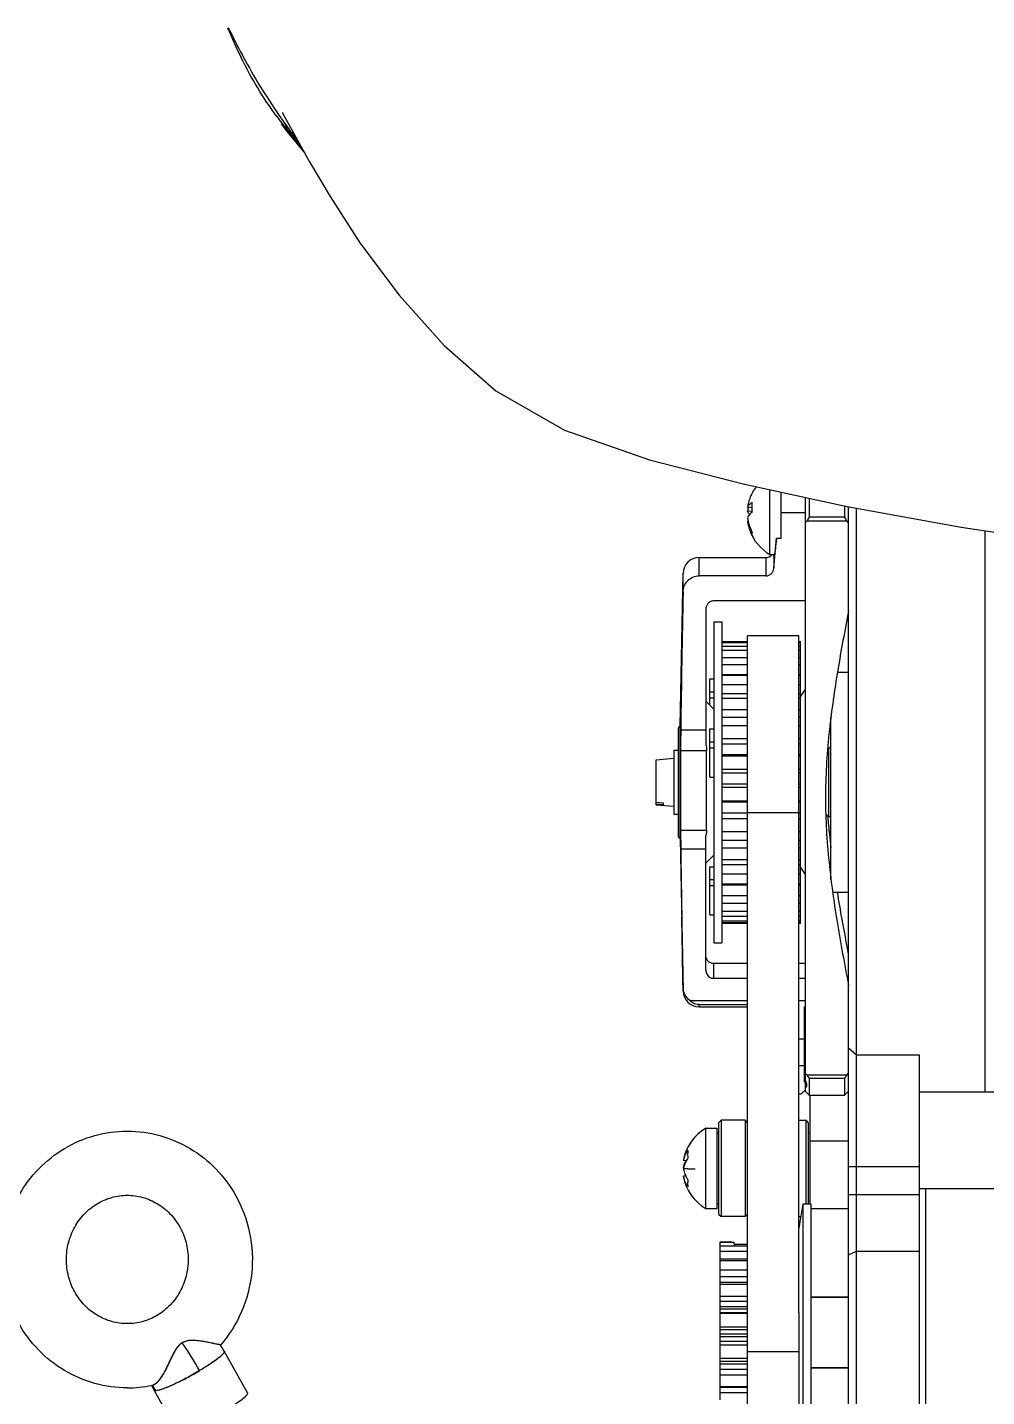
# Model space of a CAD drawing. Header units: millimetres. Extents: x 0 to 841, y 0 to 594.
# Drawn here: x 224.66 to 254.56, y 252.91 to 295.58 of the extents above; entities that cross this region are included whole.
import ezdxf

# ---------------------------------------------------------------- set-up
doc = ezdxf.new("R2010")
doc.units = ezdxf.units.MM
doc.header["$LTSCALE"] = 46.255
doc.layers.get('0').update_dxf_attribs({"linetype": 'CONTINUOUS'})
for name, color, linetype in [('3_ALL_AXES', 7, 'CONTINUOUS'), ('7_ALL_FEATURES', 7, 'CONTINUOUS'), ('APSF_BLANK_LAYER', 7, 'CONTINUOUS'), ('AXIS', 7, 'CONTINUOUS'), ('COSMETIC', 7, 'CONTINUOUS'), ('PRT_CURVE', 7, 'CONTINUOUS'), ('PRT_SURFACE', 7, 'CONTINUOUS')]:
    doc.layers.add(name, color=color, linetype=linetype)
doc.styles.get("Standard").update_dxf_attribs({"font": 'txt', "width": 0.85})
doc.dimstyles.get("Standard").update_dxf_attribs({"dimtxt": 3.5, "dimasz": 3.5, "dimexe": 1.5, "dimexo": 1, "dimtad": 1, "dimtxsty": 'STANDARD', "dimcen": 0.09, "dimadec": 0, "dimazin": 0, "dimtol": 1, "dimtp": 0.01, "dimtm": 0.01, "dimtfac": 1, "dimtofl": 0, "dimtmove": 0, "dimatfit": 3, "dimfxl": 1, "dimtolj": 1, "dimarcsym": 0})

msp = doc.modelspace()

# ---------------------------------------------------------------- linework, layer by layer
at = {"color": 7, "linetype": 'CONTINUOUS'}
for p, q in [((231.363, 294.708), (231.387, 294.663)), ((232.573, 292.57), (232.756, 292.319)), ((232.756, 292.389), (232.755, 292.318)), ((232.755, 292.318), (233.306, 291.659)), ((232.756, 292.389), (232.756, 292.391)), ((232.756, 292.391), (232.79, 292.35)), ((247.009, 281.344), (250.206, 280.647)), ((247.806, 279.149), (247.806, 281.17)), ((248.156, 279.782), (248.156, 281.094)), ((249.031, 280.903), (249.031, 280.321)), ((247.241, 280.606), (247.108, 280.623)), ((247.246, 280.495), (247.108, 280.504)), ((249.031, 280.321), (250.131, 280.321)), ((250.131, 280.663), (250.131, 280.321)), ((250.206, 280.647), (253.762, 279.999)), ((250.256, 250.704), (250.256, 280.638)), ((250.506, 250.829), (250.506, 280.592)), ((247.129, 280.178), (247.108, 280.175)), ((248.96, 280.2), (248.906, 280.14)), ((248.906, 280.14), (248.906, 262.985)), ((248.96, 280.2), (250.202, 280.2)), ((250.256, 280.14), (250.202, 280.2)), ((253.762, 279.999), (257.863, 279.403)), ((254.506, 279.891), (254.506, 262.407)), ((245.597, 278.486), (245.597, 279.055)), ((247.678, 279.055), (247.678, 278.486)), ((247.806, 279.149), (247.944, 279.149)), ((247.927, 279.149), (247.927, 278.722)), ((245.097, 277.976), (245.097, 278.565)), ((247.678, 278.486), (245.597, 278.486)), ((245.806, 277.442), (245.806, 273.237)), ((248.906, 277.705), (246.056, 277.705)), ((248.706, 276.621), (247.106, 276.621)), ((247.106, 251.936), (247.106, 276.62)), ((248.706, 255.529), (248.706, 276.62)), ((246.306, 276.445), (247.106, 276.445)), ((246.306, 276.409), (247.106, 276.409)), ((246.306, 276.3), (247.106, 276.3)), ((246.306, 276.171), (247.106, 276.171)), ((248.706, 276.445), (248.756, 276.445)), ((248.706, 276.409), (248.756, 276.409)), ((248.706, 276.3), (248.756, 276.3)), ((248.706, 276.171), (248.756, 276.171)), ((248.756, 267.665), (248.756, 276.445)), ((246.306, 275.943), (247.106, 275.943)), ((246.306, 275.727), (247.106, 275.727)), ((248.706, 275.943), (248.756, 275.943)), ((248.706, 275.727), (248.756, 275.727)), ((245.931, 274.455), (245.931, 275.277)), ((245.931, 275.277), (246.056, 275.277)), ((247.106, 275.402), (246.306, 275.402)), ((246.306, 275.391), (247.106, 275.391)), ((248.756, 275.402), (248.706, 275.402)), ((248.706, 275.391), (248.756, 275.391)), ((249.909, 275.48), (250.256, 275.48)), ((245.931, 274.876), (246.056, 274.876)), ((246.306, 275.099), (247.106, 275.099)), ((247.106, 274.806), (246.306, 274.806)), ((248.706, 275.099), (248.756, 275.099)), ((248.756, 274.806), (248.706, 274.806)), ((248.756, 274.715), (248.906, 274.93)), ((246.056, 274.33), (245.806, 274.58)), ((245.931, 274.688), (246.056, 274.688)), ((246.306, 274.671), (247.106, 274.671)), ((248.706, 274.671), (248.756, 274.671)), ((246.306, 274.318), (247.106, 274.318)), ((247.106, 274.072), (246.306, 274.072)), ((248.706, 274.318), (248.756, 274.318)), ((248.756, 274.072), (248.706, 274.072)), ((249.706, 269.027), (249.706, 274.085)), ((245.806, 273.682), (245.025, 273.682)), ((245.931, 272.215), (245.931, 273.715)), ((245.931, 273.715), (246.056, 273.715)), ((246.306, 273.82), (247.106, 273.82)), ((248.706, 273.82), (248.756, 273.82)), ((245.931, 273.313), (246.056, 273.313)), ((245.931, 273.126), (246.056, 273.126)), ((246.306, 273.423), (247.106, 273.423)), ((247.106, 273.237), (246.306, 273.237)), ((248.706, 273.423), (248.756, 273.423)), ((248.756, 273.237), (248.706, 273.237)), ((249.626, 273.12), (249.626, 270.99)), ((244.256, 272.757), (244.806, 272.805)), ((244.256, 271.353), (244.256, 272.757)), ((244.806, 273.055), (244.806, 271.055)), ((244.806, 273.055), (244.956, 273.055)), ((245.02, 273.043), (245.02, 270.565)), ((245.02, 273.043), (245.831, 273.043)), ((245.831, 270.565), (245.831, 273.043)), ((247.106, 272.904), (246.306, 272.904)), ((246.306, 272.881), (247.106, 272.881)), ((248.756, 272.904), (248.706, 272.904)), ((248.706, 272.881), (248.756, 272.881)), ((245.931, 272.215), (246.056, 272.215)), ((246.306, 272.46), (247.106, 272.46)), ((247.106, 272.342), (246.306, 272.342)), ((248.706, 272.46), (248.756, 272.46)), ((248.756, 272.342), (248.706, 272.342)), ((247.106, 271.999), (246.306, 271.999)), ((246.306, 271.9), (247.106, 271.9)), ((248.756, 271.999), (248.706, 271.999)), ((248.706, 271.9), (248.756, 271.9)), ((244.256, 271.437), (244.481, 271.418)), ((244.481, 271.349), (244.256, 271.368)), ((244.481, 271.418), (244.481, 271.349)), ((246.306, 271.476), (247.106, 271.476)), ((247.106, 271.434), (246.306, 271.434)), ((248.706, 271.476), (248.756, 271.476)), ((248.756, 271.434), (248.706, 271.434)), ((244.256, 271.353), (244.806, 271.305)), ((244.806, 271.055), (244.956, 271.055)), ((247.106, 271.096), (246.306, 271.096)), ((247.106, 271.115), (248.706, 271.115)), ((248.756, 271.096), (248.706, 271.096)), ((249.603, 270.988), (249.602, 271.007)), ((245.02, 270.565), (245.831, 270.565)), ((246.306, 270.927), (247.106, 270.927)), ((246.306, 270.522), (247.106, 270.522)), ((248.706, 270.927), (248.756, 270.927)), ((248.706, 270.522), (248.756, 270.522)), ((245.806, 266.205), (245.806, 270.391)), ((247.106, 270.242), (246.306, 270.242)), ((248.756, 270.242), (248.706, 270.242)), ((245.806, 269.965), (245.025, 269.965)), ((246.056, 269.78), (245.806, 269.53)), ((246.306, 270.011), (247.106, 270.011)), ((248.706, 270.011), (248.756, 270.011)), ((245.931, 267.923), (245.931, 269.423)), ((245.931, 269.423), (246.056, 269.423)), ((246.306, 269.644), (247.106, 269.644)), ((247.106, 269.478), (246.306, 269.478)), ((248.706, 269.644), (248.756, 269.644)), ((248.756, 269.478), (248.706, 269.478)), ((248.756, 269.395), (248.906, 269.18)), ((245.931, 269.022), (246.056, 269.022)), ((245.931, 268.834), (246.056, 268.834)), ((246.306, 269.197), (247.106, 269.197)), ((246.306, 268.888), (247.106, 268.888)), ((247.106, 268.844), (246.306, 268.844)), ((248.706, 269.197), (248.756, 269.197)), ((248.706, 268.888), (248.756, 268.888)), ((248.756, 268.844), (248.706, 268.844)), ((246.306, 268.526), (247.106, 268.526)), ((248.706, 268.526), (248.756, 268.526)), ((249.76, 268.63), (250.256, 268.63)), ((246.306, 268.29), (247.106, 268.29)), ((246.306, 268.033), (247.106, 268.033)), ((248.706, 268.29), (248.756, 268.29)), ((248.706, 268.033), (248.756, 268.033)), ((245.931, 267.923), (246.056, 267.923)), ((246.306, 267.881), (247.106, 267.881)), ((246.306, 267.741), (247.106, 267.741)), ((246.306, 267.681), (247.106, 267.681)), ((246.306, 267.665), (247.106, 267.665)), ((248.706, 267.881), (248.756, 267.881)), ((248.706, 267.741), (248.756, 267.741)), ((248.706, 267.681), (248.756, 267.681)), ((248.706, 267.665), (248.756, 267.665)), ((250.256, 266.713), (250.215, 266.922)), ((246.056, 265.942), (246.056, 266.405)), ((247.106, 266.405), (246.056, 266.405)), ((248.906, 266.405), (248.706, 266.405)), ((247.106, 265.942), (246.056, 265.942)), ((248.906, 265.942), (248.706, 265.942)), ((245.097, 265.545), (245.097, 265.67)), ((245.307, 265.256), (247.106, 265.256)), ((245.597, 265.055), (245.597, 265.124)), ((245.597, 265.124), (247.106, 265.124)), ((248.706, 265.256), (248.906, 265.256)), ((248.881, 262.704), (248.881, 265.054)), ((248.906, 265.054), (248.881, 265.054)), ((248.881, 264.053), (248.706, 264.053)), ((250.256, 263.779), (250.506, 263.561)), ((250.506, 263.561), (252.456, 263.561)), ((252.456, 263.561), (252.456, 251.942)), ((248.881, 263.223), (248.706, 263.223)), ((248.906, 262.985), (248.96, 262.925)), ((250.202, 262.925), (248.96, 262.925)), ((250.202, 262.925), (250.256, 262.985)), ((248.938, 262.704), (248.881, 262.704)), ((248.906, 262.43), (249.031, 262.305)), ((249.031, 262.821), (249.031, 262.305)), ((250.131, 262.821), (249.031, 262.821)), ((250.131, 262.821), (250.131, 262.305)), ((250.256, 262.43), (250.131, 262.305)), ((252.456, 262.407), (263.57, 262.407)), ((248.762, 262.338), (248.706, 262.338)), ((249.056, 258.905), (249.056, 262.305)), ((245.806, 258.772), (245.806, 261.272)), ((245.806, 261.272), (246.156, 261.272)), ((246.156, 258.772), (246.156, 261.272)), ((246.206, 261.447), (246.281, 261.522)), ((246.206, 261.447), (246.206, 258.597)), ((246.281, 261.522), (246.281, 258.522)), ((247.031, 261.522), (247.031, 258.522)), ((247.106, 261.447), (247.031, 261.522)), ((249.006, 261.447), (248.931, 261.522)), ((248.931, 258.905), (248.931, 261.522)), ((249.006, 258.905), (249.006, 261.447)), ((249.056, 260.88), (250.256, 260.88)), ((245.194, 260.257), (245.108, 260.269)), ((245.111, 260.029), (245.108, 260.029)), ((250.256, 260.076), (252.456, 260.076)), ((245.181, 259.786), (245.108, 259.775)), ((245.11, 259.767), (245.108, 259.775)), ((250.256, 259.206), (252.456, 259.206)), ((252.456, 259.391), (280.556, 259.391)), ((252.656, 259.391), (252.656, 251.942)), ((245.806, 258.772), (246.156, 258.772)), ((246.206, 258.597), (246.281, 258.522)), ((247.106, 258.597), (247.031, 258.522)), ((249.081, 258.772), (250.256, 258.772)), ((246.256, 257.721), (246.256, 257.736)), ((246.256, 257.445), (246.256, 257.604)), ((246.256, 257.604), (247.106, 257.604)), ((246.256, 257.445), (247.106, 257.445)), ((246.686, 257.657), (247.106, 257.657)), ((250.256, 257.331), (250.506, 257.442)), ((250.506, 257.442), (252.456, 257.442)), ((246.256, 256.862), (246.256, 257.147)), ((246.256, 257.147), (247.106, 257.147)), ((246.256, 256.862), (247.106, 256.862)), ((246.256, 256.044), (246.256, 256.419)), ((246.256, 256.419), (247.106, 256.419)), ((246.256, 256.044), (247.106, 256.044)), ((246.256, 255.088), (246.256, 255.509)), ((246.256, 255.509), (247.106, 255.509)), ((246.256, 255.088), (247.106, 255.088)), ((230.281, 254.603), (230.271, 254.605)), ((230.724, 254.455), (230.683, 254.519)), ((230.769, 254.382), (230.724, 254.455)), ((230.8, 254.328), (230.769, 254.382)), ((231.524, 253.029), (230.8, 254.328)), ((246.256, 254.11), (246.256, 254.526)), ((246.256, 254.526), (247.106, 254.526)), ((247.106, 254.314), (248.706, 254.314)), ((246.256, 254.11), (247.106, 254.11)), ((229.546, 253.449), (229.539, 253.445)), ((246.256, 253.228), (246.256, 253.588)), ((246.256, 253.588), (247.106, 253.588)), ((228.539, 253.262), (228.55, 253.24)), ((228.55, 253.24), (228.586, 253.166)), ((228.662, 253.095), (228.566, 253.268)), ((228.586, 253.166), (228.616, 253.111)), ((229.341, 251.812), (228.616, 253.111)), ((228.662, 253.095), (228.616, 253.111)), ((246.256, 253.228), (247.106, 253.228))]:
    msp.add_line(p, q, dxfattribs=at)
at = {"color": 40, "linetype": 'CONTINUOUS'}
for p, q in [((229.038, 253.887), (229.024, 253.857)), ((229.057, 253.927), (229.038, 253.887)), ((229.076, 253.967), (229.057, 253.927)), ((229.136, 254.095), (229.076, 253.967)), ((229.154, 254.134), (229.136, 254.095)), ((229.167, 254.16), (229.154, 254.134)), ((229.18, 254.186), (229.167, 254.16)), ((229.192, 254.211), (229.18, 254.186)), ((229.201, 254.228), (229.192, 254.211)), ((228.927, 253.67), (228.919, 253.656)), ((228.972, 253.755), (228.959, 253.73)), ((228.985, 253.78), (228.972, 253.755)), ((228.998, 253.806), (228.985, 253.78)), ((229.011, 253.832), (228.998, 253.806)), ((229.024, 253.857), (229.011, 253.832))]:
    msp.add_line(p, q, dxfattribs=at)
at = {"color": 7, "linetype": 'CONTINUOUS'}
msp.add_lwpolyline([(232.611, 292.92), (232.617, 292.908), (232.751, 292.665), (233.031, 292.153), (233.458, 291.386), (234.094, 290.307), (235.028, 288.867), (236.253, 287.229), (237.655, 285.664), (239.26, 284.251), (241.4, 283.023), (244.053, 282.106), (247.009, 281.344)], dxfattribs=at)
at = {"color": 40, "linetype": 'CONTINUOUS'}
for points in [[(229.484, 254.586), (229.473, 254.579), (229.463, 254.572), (229.452, 254.565), (229.442, 254.557), (229.431, 254.549), (229.421, 254.54), (229.411, 254.531), (229.401, 254.522), (229.391, 254.512), (229.381, 254.502), (229.371, 254.491), (229.361, 254.48), (229.351, 254.468), (229.341, 254.456), (229.331, 254.443), (229.321, 254.43), (229.311, 254.416), (229.301, 254.401), (229.291, 254.386), (229.28, 254.37), (229.27, 254.354), (229.26, 254.337), (229.25, 254.319), (229.24, 254.301), (229.23, 254.283), (229.219, 254.264), (229.211, 254.247), (229.201, 254.228)], [(228.812, 253.485), (228.807, 253.477), (228.799, 253.466), (228.79, 253.455), (228.782, 253.444), (228.774, 253.433), (228.766, 253.423), (228.758, 253.413), (228.75, 253.403), (228.742, 253.394), (228.734, 253.385), (228.726, 253.376), (228.718, 253.368), (228.711, 253.36), (228.703, 253.352), (228.696, 253.345), (228.689, 253.338), (228.681, 253.331), (228.674, 253.325), (228.667, 253.319), (228.66, 253.313), (228.653, 253.308), (228.647, 253.303), (228.64, 253.298), (228.634, 253.294), (228.627, 253.29)], [(228.919, 253.656), (228.914, 253.647), (228.908, 253.636), (228.901, 253.625), (228.895, 253.614), (228.888, 253.603), (228.882, 253.592), (228.876, 253.581), (228.869, 253.571), (228.863, 253.561), (228.856, 253.551), (228.85, 253.541), (228.844, 253.531), (228.837, 253.521), (228.831, 253.512), (228.825, 253.503), (228.818, 253.494), (228.812, 253.485)], [(228.959, 253.73), (228.946, 253.705), (228.94, 253.693), (228.933, 253.682), (228.927, 253.67)], [(228.627, 253.29), (228.624, 253.288), (228.621, 253.286), (228.617, 253.284), (228.614, 253.282), (228.611, 253.281), (228.608, 253.279), (228.604, 253.278), (228.601, 253.276), (228.598, 253.275), (228.595, 253.274), (228.592, 253.273), (228.589, 253.272), (228.586, 253.271), (228.584, 253.27), (228.581, 253.27)]]:
    msp.add_lwpolyline(points, dxfattribs=at)
at = {"color": 7, "linetype": 'CONTINUOUS'}
for centre, radius, start, end in [((244.398, 301.114), 14.592, 202.3411, 206.3894), ((249.498, 304.412), 20.568, 205.4407, 208.1509), ((248.18, 303.697), 19.069, 208.2795, 214.6927), ((241.112, 299.224), 10.794, 216.5157, 219.2732), ((247.515, 303.252), 18.269, 214.7314, 216.3512), ((258.313, 301.274), 27.056, 198.7272, 199.1667), ((258.079, 313.102), 32.713, 219.372, 220.2575), ((247.393, 303.163), 18.118, 216.3532, 216.5403), ((247.329, 303.115), 18.038, 216.5396, 217.7472), ((257.595, 312.694), 32.08, 220.2597, 220.5014), ((248.533, 280.399), 1.446, 143.2214, 160.0769), ((248.362, 280.461), 1.264, 160.1089, 172.621), ((248.576, 280.622), 1.336, 173.5853, 180.6499), ((248.41, 280.336), 1.312, 167.4727, 172.6742), ((248.639, 280.622), 1.399, 180.6161, 186.2666), ((263.752, 271.591), 17.114, 149.3303, 149.798), ((235.411, 271.591), 17.115, 30.2033, 30.671), ((248.41, 280.462), 1.312, 187.3258, 192.5273), ((248.362, 280.338), 1.264, 187.379, 199.8911), ((248.367, 280.34), 1.269, 199.9057, 208.1862), ((248.533, 280.399), 1.446, 199.9231, 239.8115), ((247.388, 279.788), 0.148, 197.1957, 198.9346), ((245.597, 278.555), 0.5, 90, 178.9088), ((247.678, 279.305), 0.25, 270, 320.8833), ((1079.363, 261.876), 834.422, 178.894381, 179.189322), ((292.18, 273.027), 47.16, 179.2043, 179.9803), ((249.656, 273.08), 0.05, 360, 126.8699), ((272.54, 272.916), 23.017, 184.8043, 186.2172), ((249.656, 271.03), 0.05, 233.1301, 0), ((278.91, 270.572), 33.889, 180.0108, 180.269), ((301.461, 270.715), 56.441, 180.3072, 180.7614), ((276.009, 273.289), 26.506, 186.208, 187.0739), ((763.615, 277.007), 518.638, 180.77801, 181.00884), ((245.597, 265.555), 0.5, 181.0912, 270), ((260.945, 271.012), 14.458, 214.0116, 214.5099), ((238.218, 271.012), 14.458, 325.4906, 325.9888), ((245.822, 265.712), 4.482, 313.1941, 313.4736), ((246.533, 260.022), 1.446, 120.1885, 169.8067), ((245.773, 260.15), 0.676, 169.0994, 169.8616), ((245.774, 260.15), 0.676, 168.4581, 169.0994), ((245.78, 260.149), 0.682, 162.7787, 168.4479), ((245.827, 260.155), 0.729, 189.8868, 190.4556), ((245.827, 259.89), 0.729, 169.5444, 170.1132), ((246.533, 260.022), 1.446, 190.1933, 239.8115), ((221.907, 249.188), 9.303, 29.152, 35.4659), ((228.397, 244.957), 9.828, 78.4548, 78.9511), ((230.781, 254.318), 0.021, 22.5879, 29.1141), ((228.22, 257.177), 3.891, 305.0139, 306.6754), ((228.878, 256.298), 2.793, 306.6288, 308.3973), ((224.857, 255.879), 4.632, 332.8175, 334.0906), ((225.147, 261.898), 9.526, 297.5027, 300.8472), ((227.775, 256.996), 3.812, 270.0184, 281.5673), ((227.774, 256.997), 3.814, 281.5796, 281.9858), ((227.774, 256.998), 3.815, 281.9858, 282.2144)]:
    msp.add_arc(centre, radius, start, end, dxfattribs=at)
for points in [[(232.437, 292.801), (232.013, 293.374), (231.644, 293.99), (231.326, 294.628)], [(250.215, 266.922), (250.106, 267.49), (250.001, 268.059), (249.908, 268.63)], [(245.097, 265.67), (245.083, 266.406), (245.07, 267.141), (245.058, 267.876)], [(245.806, 266.205), (245.806, 266.166), (245.814, 266.127), (245.83, 266.092)], [(228.648, 253.304), (228.641, 253.299), (228.634, 253.294), (228.627, 253.29)], [(228.743, 253.395), (228.732, 253.383), (228.722, 253.371), (228.71, 253.359)]]:
    msp.add_open_spline(points, degree=3, dxfattribs=at)
for points, knots in [([(247.108, 280.623), (247.114, 280.637), (247.132, 280.673), (247.179, 280.725), (247.223, 280.756), (247.248, 280.771)], [0, 0, 0, 0, 0.214916, 0.575629, 1, 1, 1, 1]), ([(247.173, 280.399), (247.165, 280.408), (247.139, 280.439), (247.118, 280.475), (247.108, 280.504)], [0, 0, 0, 0, 0.275166, 1, 1, 1, 1]), ([(247.248, 280.469), (247.215, 280.443), (247.16, 280.392), (247.119, 280.327), (247.108, 280.295)], [0, 0, 0, 0, 0.554058, 1, 1, 1, 1]), ([(247.129, 280.178), (247.135, 280.15), (247.164, 280.037), (247.208, 279.928), (247.248, 279.85)], [0, 0, 0, 0, 0.248753, 1, 1, 1, 1]), ([(247.248, 279.85), (247.247, 279.845), (247.242, 279.826), (247.24, 279.806), (247.24, 279.792)], [0, 0, 0, 0, 0.26376, 1, 1, 1, 1]), ([(247.24, 279.792), (247.24, 279.788), (247.24, 279.772), (247.243, 279.756), (247.247, 279.744)], [0, 0, 0, 0, 0.257575, 1, 1, 1, 1]), ([(247.678, 278.486), (247.709, 278.486), (247.772, 278.499), (247.852, 278.552), (247.908, 278.629), (247.924, 278.691), (247.927, 278.722)], [0, 0, 0, 0, 0.250645, 0.500904, 0.750641, 1, 1, 1, 1]), ([(245.097, 277.976), (245.098, 278.042), (245.124, 278.173), (245.233, 278.343), (245.398, 278.459), (245.531, 278.486), (245.597, 278.486)], [0, 0, 0, 0, 0.249397, 0.499121, 0.749363, 1, 1, 1, 1]), ([(246.056, 277.705), (246.023, 277.705), (245.955, 277.69), (245.872, 277.63), (245.818, 277.543), (245.806, 277.475), (245.806, 277.442)], [0, 0, 0, 0, 0.250631, 0.500854, 0.750575, 1, 1, 1, 1]), ([(250.256, 277.397), (250.136, 276.782), (249.907, 275.55), (249.726, 274.31), (249.658, 273.687)], [0, 0, 0, 0, 0.500043, 1, 1, 1, 1]), ([(249.658, 273.687), (249.586, 273.023), (249.519, 272.021), (249.549, 270.685), (249.651, 269.353), (249.885, 267.698), (250.128, 266.384), (250.256, 265.729)], [0, 0, 0, 0, 0.249926, 0.374925, 0.499931, 0.749939, 1, 1, 1, 1]), ([(245.806, 273.237), (245.81, 273.221), (245.824, 273.157), (245.831, 273.091), (245.831, 273.043)], [0, 0, 0, 0, 0.255306, 1, 1, 1, 1]), ([(245.831, 270.565), (245.831, 270.551), (245.829, 270.493), (245.818, 270.434), (245.806, 270.391)], [0, 0, 0, 0, 0.239684, 1, 1, 1, 1]), ([(246.056, 266.405), (246.023, 266.405), (245.955, 266.42), (245.872, 266.48), (245.818, 266.567), (245.806, 266.635), (245.806, 266.668)], [0, 0, 0, 0, 0.250631, 0.500854, 0.750575, 1, 1, 1, 1]), ([(245.83, 266.092), (245.85, 266.049), (245.913, 265.971), (246.009, 265.942), (246.056, 265.942)], [0, 0, 0, 0, 0.499621, 1, 1, 1, 1]), ([(245.307, 265.256), (245.243, 265.303), (245.137, 265.431), (245.098, 265.591), (245.097, 265.67)], [0, 0, 0, 0, 0.500392, 1, 1, 1, 1]), ([(245.597, 265.124), (245.532, 265.124), (245.421, 265.152), (245.335, 265.222), (245.307, 265.256)], [0, 0, 0, 0, 0.593962, 1, 1, 1, 1]), ([(248.89, 262.444), (248.874, 262.429), (248.846, 262.403), (248.808, 262.369), (248.781, 262.349), (248.765, 262.338), (248.759, 262.338)], [0, 0, 0, 0, 0.386721, 0.689865, 0.896903, 1, 1, 1, 1]), ([(224.393, 255.197), (224.225, 255.498), (223.965, 256.149), (223.834, 257.191), (223.969, 258.232), (224.36, 259.203), (224.984, 260.04), (225.8, 260.684), (226.752, 261.091), (227.436, 261.184), (227.776, 261.184)], [0, 0, 0, 0, 0.125602, 0.251515, 0.377427, 0.503021, 0.628073, 0.752504, 0.876404, 1, 1, 1, 1]), ([(227.776, 261.184), (228.117, 261.184), (228.804, 261.09), (229.759, 260.681), (230.576, 260.033), (230.991, 259.472), (231.159, 259.171)], [0, 0, 0, 0, 0.248688, 0.497991, 0.748367, 1, 1, 1, 1]), ([(245.128, 260.351), (245.141, 260.392), (245.174, 260.472), (245.221, 260.546), (245.248, 260.581)], [0, 0, 0, 0, 0.492137, 1, 1, 1, 1]), ([(245.248, 260.347), (245.243, 260.34), (245.224, 260.31), (245.206, 260.28), (245.194, 260.257)], [0, 0, 0, 0, 0.253429, 1, 1, 1, 1]), ([(245.248, 260.581), (245.247, 260.571), (245.242, 260.533), (245.24, 260.495), (245.24, 260.466)], [0, 0, 0, 0, 0.246818, 1, 1, 1, 1]), ([(245.24, 260.466), (245.24, 260.456), (245.24, 260.416), (245.244, 260.377), (245.248, 260.347)], [0, 0, 0, 0, 0.246187, 1, 1, 1, 1]), ([(245.108, 260.029), (245.112, 260.049), (245.128, 260.128), (245.155, 260.204), (245.181, 260.259)], [0, 0, 0, 0, 0.245224, 1, 1, 1, 1]), ([(245.108, 260.015), (245.112, 259.996), (245.128, 259.917), (245.155, 259.84), (245.181, 259.785)], [0, 0, 0, 0, 0.245224, 1, 1, 1, 1]), ([(245.194, 260.257), (245.183, 260.238), (245.147, 260.164), (245.121, 260.083), (245.11, 260.022)], [0, 0, 0, 0, 0.257783, 1, 1, 1, 1]), ([(245.248, 259.444), (245.213, 259.493), (245.155, 259.596), (245.12, 259.71), (245.11, 259.767)], [0, 0, 0, 0, 0.506727, 1, 1, 1, 1]), ([(245.181, 259.785), (245.186, 259.775), (245.206, 259.734), (245.229, 259.694), (245.248, 259.665)], [0, 0, 0, 0, 0.246532, 1, 1, 1, 1]), ([(245.248, 259.665), (245.245, 259.646), (245.237, 259.573), (245.24, 259.498), (245.248, 259.444)], [0, 0, 0, 0, 0.258871, 1, 1, 1, 1]), ([(226.14, 256.171), (226.055, 256.323), (225.923, 256.653), (225.856, 257.181), (225.922, 257.709), (226.117, 258.2), (226.424, 258.62), (226.823, 258.939), (227.283, 259.138), (227.613, 259.184), (227.776, 259.184)], [0, 0, 0, 0, 0.127457, 0.256125, 0.384803, 0.512273, 0.637597, 0.760367, 0.880856, 1, 1, 1, 1]), ([(227.776, 259.184), (227.939, 259.184), (228.268, 259.139), (228.728, 258.94), (229.125, 258.622), (229.329, 258.346), (229.412, 258.197)], [0, 0, 0, 0, 0.244304, 0.491355, 0.743057, 1, 1, 1, 1]), ([(231.159, 259.171), (231.36, 258.81), (231.653, 258.019), (231.716, 256.761), (231.401, 255.542), (230.954, 254.83), (230.683, 254.519)], [0, 0, 0, 0, 0.249978, 0.500563, 0.750835, 1, 1, 1, 1]), ([(229.412, 258.197), (229.497, 258.044), (229.629, 257.714), (229.696, 257.186), (229.63, 256.658), (229.436, 256.167), (229.128, 255.748), (228.73, 255.428), (228.269, 255.229), (227.939, 255.184), (227.776, 255.184)], [0, 0, 0, 0, 0.127457, 0.256125, 0.384803, 0.512273, 0.637597, 0.760367, 0.880856, 1, 1, 1, 1]), ([(227.776, 255.184), (227.613, 255.184), (227.284, 255.229), (226.825, 255.427), (226.427, 255.745), (226.223, 256.021), (226.14, 256.171)], [0, 0, 0, 0, 0.244304, 0.491355, 0.743057, 1, 1, 1, 1]), ([(227.776, 253.184), (227.435, 253.184), (226.748, 253.277), (225.794, 253.686), (224.977, 254.334), (224.561, 254.895), (224.393, 255.197)], [0, 0, 0, 0, 0.248688, 0.497991, 0.748367, 1, 1, 1, 1]), ([(229.484, 254.586), (229.424, 254.55), (229.32, 254.447), (229.251, 254.324), (229.218, 254.261)], [0, 0, 0, 0, 0.495402, 1, 1, 1, 1]), ([(229.916, 254.656), (229.843, 254.662), (229.732, 254.664), (229.586, 254.636), (229.516, 254.605), (229.484, 254.586)], [0, 0, 0, 0, 0.493594, 0.74579, 1, 1, 1, 1]), ([(230.099, 254.635), (230.084, 254.637), (230.023, 254.646), (229.962, 254.653), (229.916, 254.656)], [0, 0, 0, 0, 0.244039, 1, 1, 1, 1]), ([(230.271, 254.605), (230.257, 254.607), (230.2, 254.618), (230.143, 254.628), (230.099, 254.635)], [0, 0, 0, 0, 0.240082, 1, 1, 1, 1]), ([(230.659, 254.525), (230.644, 254.528), (230.546, 254.548), (230.447, 254.569), (230.364, 254.586)], [0, 0, 0, 0, 0.15439, 1, 1, 1, 1]), ([(230.683, 254.519), (230.683, 254.52), (230.68, 254.52), (230.673, 254.522), (230.665, 254.524), (230.659, 254.525)], [0, 0, 0, 0, 0.085458, 0.282185, 1, 1, 1, 1]), ([(230.801, 254.326), (230.802, 254.324), (230.805, 254.308), (230.797, 254.293), (230.791, 254.283)], [0, 0, 0, 0, 0.190622, 1, 1, 1, 1]), ([(229.091, 253.999), (229.074, 253.963), (229.052, 253.915), (229.029, 253.867), (229.023, 253.855)], [0, 0, 0, 0, 0.753048, 1, 1, 1, 1]), ([(229.218, 254.261), (229.184, 254.196), (229.142, 254.109), (229.101, 254.021), (229.091, 253.999)], [0, 0, 0, 0, 0.751977, 1, 1, 1, 1]), ([(230.453, 253.99), (230.422, 253.968), (230.284, 253.874), (230.142, 253.786), (230.032, 253.72)], [0, 0, 0, 0, 0.228473, 1, 1, 1, 1]), ([(230.67, 254.156), (230.666, 254.153), (230.647, 254.136), (230.628, 254.121), (230.613, 254.109)], [0, 0, 0, 0, 0.237265, 1, 1, 1, 1]), ([(230.727, 254.208), (230.723, 254.204), (230.705, 254.186), (230.685, 254.169), (230.67, 254.156)], [0, 0, 0, 0, 0.230516, 1, 1, 1, 1]), ([(230.767, 254.25), (230.764, 254.247), (230.751, 254.232), (230.738, 254.219), (230.727, 254.208)], [0, 0, 0, 0, 0.225932, 1, 1, 1, 1]), ([(230.791, 254.283), (230.789, 254.28), (230.782, 254.269), (230.774, 254.258), (230.767, 254.25)], [0, 0, 0, 0, 0.221204, 1, 1, 1, 1]), ([(229.539, 253.445), (229.443, 253.395), (229.263, 253.305), (229.014, 253.195), (228.836, 253.129), (228.725, 253.101), (228.681, 253.095), (228.662, 253.095)], [0, 0, 0, 0, 0.342627, 0.636756, 0.860741, 0.941445, 1, 1, 1, 1]), ([(228.81, 253.481), (228.804, 253.473), (228.783, 253.444), (228.76, 253.415), (228.743, 253.395)], [0, 0, 0, 0, 0.26311, 1, 1, 1, 1]), ([(228.864, 253.563), (228.86, 253.556), (228.842, 253.528), (228.824, 253.501), (228.81, 253.481)], [0, 0, 0, 0, 0.25782, 1, 1, 1, 1]), ([(228.918, 253.654), (228.914, 253.646), (228.896, 253.615), (228.878, 253.585), (228.864, 253.563)], [0, 0, 0, 0, 0.255974, 1, 1, 1, 1]), ([(228.977, 253.763), (228.972, 253.754), (228.953, 253.717), (228.933, 253.681), (228.918, 253.654)], [0, 0, 0, 0, 0.254943, 1, 1, 1, 1]), ([(228.627, 253.29), (228.623, 253.287), (228.608, 253.279), (228.593, 253.272), (228.581, 253.27)], [0, 0, 0, 0, 0.282366, 1, 1, 1, 1]), ([(228.71, 253.359), (228.705, 253.354), (228.685, 253.334), (228.664, 253.316), (228.648, 253.304)], [0, 0, 0, 0, 0.272187, 1, 1, 1, 1]), ([(231.524, 253.029), (231.532, 253.016), (231.516, 252.982), (231.489, 252.947), (231.466, 252.923), (231.453, 252.911)], [0, 0, 0, 0, 0.327328, 0.617257, 1, 1, 1, 1]), ([(231.453, 252.911), (231.407, 252.865), (231.286, 252.767), (231.072, 252.616), (230.808, 252.449), (230.515, 252.279), (230.217, 252.119), (229.935, 251.982), (229.694, 251.878), (229.546, 251.826), (229.482, 251.81)], [0, 0, 0, 0, 0.086649, 0.204944, 0.346054, 0.499133, 0.652334, 0.793797, 0.912645, 1, 1, 1, 1])]:
    msp.add_open_spline(points, degree=3, knots=knots, dxfattribs=at)
at = {"layer": '3_ALL_AXES', "color": 7, "linetype": 'CONTINUOUS'}
for p, q in [((248.156, 280.457), (248.906, 280.457)), ((247.927, 278.722), (248.01, 279.664)), ((248.01, 279.664), (248.156, 279.664)), ((248.156, 279.664), (248.156, 279.782))]:
    msp.add_line(p, q, dxfattribs=at)
for points, knots in [([(248.01, 279.664), (248.006, 279.626), (247.992, 279.496), (247.976, 279.366), (247.964, 279.274)], [0, 0, 0, 0, 0.293087, 1, 1, 1, 1]), ([(247.931, 279.099), (247.93, 279.099), (247.929, 279.105), (247.928, 279.112), (247.928, 279.127), (247.928, 279.138), (247.928, 279.145)], [0, 0, 0, 0, 0.071892, 0.25942, 0.568768, 1, 1, 1, 1]), ([(247.944, 279.144), (247.942, 279.137), (247.94, 279.126), (247.937, 279.112), (247.934, 279.104), (247.933, 279.099), (247.931, 279.099)], [0, 0, 0, 0, 0.42515, 0.732837, 0.922763, 1, 1, 1, 1]), ([(247.964, 279.274), (247.962, 279.26), (247.956, 279.217), (247.949, 279.173), (247.944, 279.144)], [0, 0, 0, 0, 0.308146, 1, 1, 1, 1])]:
    msp.add_open_spline(points, degree=3, knots=knots, dxfattribs=at)
at = {"layer": '7_ALL_FEATURES', "color": 7, "linetype": 'CONTINUOUS'}
for p, q in [((248.906, 280.93), (248.906, 280.14)), ((248.906, 262.985), (248.906, 262.792)), ((248.906, 262.704), (248.906, 262.43)), ((248.906, 262.556), (248.943, 262.566)), ((246.256, 257.604), (246.256, 257.721)), ((246.256, 257.147), (246.256, 257.445)), ((246.256, 257.205), (247.106, 257.205)), ((246.256, 256.419), (246.256, 256.862)), ((246.256, 256.651), (247.106, 256.651)), ((246.256, 256.482), (247.106, 256.482)), ((246.256, 255.509), (246.256, 256.044)), ((249.081, 256.005), (250.256, 256.005)), ((246.256, 255.887), (247.106, 255.887)), ((246.256, 255.723), (247.106, 255.723)), ((247.106, 255.632), (246.256, 255.632)), ((247.106, 255.526), (246.256, 255.526)), ((246.256, 254.526), (246.256, 255.088)), ((246.256, 255.004), (247.106, 255.004)), ((246.256, 254.866), (247.106, 254.866)), ((247.106, 254.77), (246.256, 254.77)), ((247.106, 254.625), (246.256, 254.625)), ((246.256, 253.588), (246.256, 254.11)), ((246.256, 254.013), (247.106, 254.013)), ((247.106, 253.924), (246.256, 253.924)), ((247.106, 253.757), (246.256, 253.757)), ((249.081, 253.805), (250.256, 253.805)), ((246.256, 252.81), (246.256, 253.228)), ((247.106, 253.197), (246.256, 253.197)), ((247.106, 253.028), (246.256, 253.028))]:
    msp.add_line(p, q, dxfattribs=at)
for centre, major_axis, ratio, start_param, end_param in [((247.131, 258.192), (0, 2.206), 0.249328, -4.504013, -4.500401), ((247.131, 259.484), (0, 3.119), 0.176327, -4.111489, -4.065278)]:
    msp.add_ellipse(centre, major_axis=major_axis, ratio=ratio, start_param=start_param, end_param=end_param, dxfattribs=at)
for points, knots in [([(248.951, 262.653), (248.949, 262.663), (248.938, 262.711), (248.921, 262.757), (248.906, 262.792)], [0, 0, 0, 0, 0.207111, 1, 1, 1, 1]), ([(248.943, 262.566), (248.951, 262.574), (248.959, 262.606), (248.955, 262.635), (248.951, 262.653)], [0, 0, 0, 0, 0.38912, 1, 1, 1, 1])]:
    msp.add_open_spline(points, degree=3, knots=knots, dxfattribs=at)
at = {"layer": 'APSF_BLANK_LAYER', "color": 7, "linetype": 'CONTINUOUS'}
msp.add_line((244.956, 270.358), (244.956, 273.752), dxfattribs=at)
for centre, start, end in [((245.009, 273.752), 92.7738, 180), ((245.009, 270.358), 180, 267.2262)]:
    msp.add_arc(centre, 0.0525, start, end, dxfattribs=at)
at = {"layer": 'AXIS', "color": 7, "linetype": 'CONTINUOUS'}
for p, q in [((245.597, 279.055), (247.678, 279.055)), ((245.006, 273.805), (245.097, 278.565)), ((246.056, 277.055), (246.056, 267.055)), ((246.056, 277.055), (246.306, 277.055)), ((246.306, 277.055), (246.306, 267.055)), ((245.006, 270.305), (245.006, 273.805)), ((249.626, 273.12), (249.603, 273.103)), ((249.626, 270.99), (249.544, 271.052)), ((245.006, 270.305), (245.097, 265.545)), ((246.056, 267.055), (246.306, 267.055)), ((245.597, 265.055), (247.106, 265.055)), ((249.031, 262.305), (250.131, 262.305)), ((246.206, 261.122), (246.156, 261.122)), ((247.031, 261.522), (246.281, 261.522)), ((248.706, 261.522), (248.931, 261.522)), ((249.006, 261.122), (249.056, 261.122)), ((246.206, 258.922), (246.156, 258.922)), ((248.831, 258.905), (248.706, 258.155)), ((248.831, 258.905), (248.831, 250.905)), ((249.081, 258.905), (248.831, 258.905)), ((249.006, 258.922), (249.056, 258.922)), ((249.081, 258.905), (249.081, 250.905)), ((247.031, 258.522), (246.281, 258.522)), ((248.706, 258.522), (248.767, 258.522)), ((246.256, 257.736), (246.593, 257.736)), ((246.256, 257.721), (246.677, 257.721)), ((250.256, 256.005), (249.081, 256.005)), ((248.706, 255.529), (248.706, 251.655)), ((250.256, 253.805), (249.081, 253.805))]:
    msp.add_line(p, q, dxfattribs=at)
msp.add_ellipse((247.131, 257.732), major_axis=(0.55, 0), ratio=0.034921, start_param=2.933216, end_param=3.742492, dxfattribs=at)
at = {"layer": 'COSMETIC', "color": 7, "linetype": 'CONTINUOUS'}
for p, q in [((245.348, 260.851), (245.345, 260.845)), ((245.479, 261.012), (245.475, 261.008)), ((245.16, 260.474), (245.159, 260.472)), ((245.24, 260.669), (245.238, 260.666))]:
    msp.add_line(p, q, dxfattribs=at)
for points, knots in [([(245.345, 260.845), (245.342, 260.842), (245.339, 260.838), (245.335, 260.831), (245.332, 260.827), (245.33, 260.824), (245.329, 260.822), (245.328, 260.821), (245.327, 260.819), (245.325, 260.816), (245.322, 260.811), (245.318, 260.806), (245.314, 260.8), (245.311, 260.794), (245.307, 260.789), (245.303, 260.781), (245.298, 260.774), (245.293, 260.766), (245.29, 260.761), (245.287, 260.755), (245.283, 260.749), (245.28, 260.743), (245.277, 260.739), (245.275, 260.735), (245.274, 260.732), (245.273, 260.73), (245.272, 260.729), (245.27, 260.726), (245.268, 260.722), (245.265, 260.717), (245.263, 260.713), (245.261, 260.709), (245.26, 260.707), (245.259, 260.705), (245.258, 260.704), (245.258, 260.704), (245.257, 260.703), (245.256, 260.701), (245.255, 260.698), (245.253, 260.694), (245.25, 260.688), (245.246, 260.68), (245.242, 260.673), (245.24, 260.669)], [0, 0, 0, 0, 0.0625, 0.09375, 0.125, 0.140625, 0.15625, 0.164062, 0.171875, 0.1875, 0.21875, 0.25, 0.28125, 0.3125, 0.34375, 0.375, 0.4375, 0.46875, 0.5, 0.53125, 0.5625, 0.59375, 0.625, 0.640625, 0.65625, 0.664062, 0.671875, 0.6875, 0.71875, 0.75, 0.78125, 0.796875, 0.8125, 0.820312, 0.828125, 0.832031, 0.835938, 0.84375, 0.859375, 0.875, 0.90625, 0.9375, 1, 1, 1, 1]), ([(245.475, 261.008), (245.473, 261.005), (245.469, 261.001), (245.464, 260.995), (245.461, 260.992), (245.458, 260.989), (245.457, 260.987), (245.455, 260.986), (245.454, 260.984), (245.451, 260.981), (245.448, 260.977), (245.442, 260.971), (245.436, 260.964), (245.43, 260.957), (245.426, 260.952), (245.422, 260.947), (245.418, 260.942), (245.414, 260.938), (245.412, 260.935), (245.41, 260.933), (245.409, 260.932), (245.408, 260.931), (245.407, 260.929), (245.405, 260.927), (245.402, 260.923), (245.399, 260.918), (245.396, 260.915), (245.393, 260.912), (245.392, 260.91), (245.391, 260.908), (245.389, 260.907), (245.387, 260.904), (245.384, 260.899), (245.378, 260.892), (245.373, 260.885), (245.368, 260.878), (245.36, 260.867), (245.353, 260.858), (245.348, 260.851)], [0, 0, 0, 0, 0.0625, 0.09375, 0.125, 0.140625, 0.15625, 0.164062, 0.171875, 0.1875, 0.21875, 0.25, 0.3125, 0.34375, 0.375, 0.40625, 0.4375, 0.46875, 0.484375, 0.492188, 0.5, 0.507812, 0.515625, 0.53125, 0.5625, 0.59375, 0.625, 0.640625, 0.65625, 0.664062, 0.671875, 0.6875, 0.71875, 0.75, 0.8125, 0.84375, 0.875, 1, 1, 1, 1]), ([(245.159, 260.472), (245.158, 260.469), (245.156, 260.463), (245.154, 260.456), (245.152, 260.452), (245.151, 260.448), (245.151, 260.446), (245.15, 260.444), (245.149, 260.442), (245.148, 260.438), (245.147, 260.433), (245.145, 260.426), (245.143, 260.42), (245.142, 260.415), (245.14, 260.411), (245.14, 260.409), (245.139, 260.407), (245.139, 260.405), (245.138, 260.401), (245.137, 260.397), (245.135, 260.391), (245.134, 260.387), (245.133, 260.383), (245.133, 260.382), (245.132, 260.38), (245.132, 260.379), (245.131, 260.377), (245.13, 260.373), (245.129, 260.367), (245.128, 260.361), (245.126, 260.356), (245.125, 260.351), (245.125, 260.349), (245.124, 260.346), (245.124, 260.345), (245.123, 260.341), (245.122, 260.337), (245.121, 260.331), (245.119, 260.326), (245.118, 260.321), (245.118, 260.319), (245.118, 260.317), (245.117, 260.317), (245.117, 260.316), (245.117, 260.313), (245.116, 260.311), (245.115, 260.306), (245.114, 260.3), (245.112, 260.291), (245.111, 260.284), (245.11, 260.279)], [0, 0, 0, 0, 0.0625, 0.09375, 0.125, 0.140625, 0.15625, 0.164062, 0.171875, 0.1875, 0.21875, 0.25, 0.28125, 0.3125, 0.328125, 0.335938, 0.34375, 0.359375, 0.375, 0.40625, 0.4375, 0.46875, 0.484375, 0.492188, 0.5, 0.507812, 0.515625, 0.53125, 0.5625, 0.59375, 0.625, 0.640625, 0.65625, 0.664062, 0.671875, 0.6875, 0.71875, 0.75, 0.78125, 0.8125, 0.820312, 0.828125, 0.832031, 0.835938, 0.84375, 0.859375, 0.875, 0.90625, 0.9375, 1, 1, 1, 1]), ([(245.238, 260.666), (245.237, 260.662), (245.234, 260.657), (245.231, 260.65), (245.229, 260.646), (245.227, 260.643), (245.226, 260.641), (245.225, 260.639), (245.224, 260.637), (245.223, 260.633), (245.221, 260.628), (245.218, 260.622), (245.215, 260.616), (245.212, 260.61), (245.21, 260.604), (245.206, 260.596), (245.203, 260.588), (245.199, 260.58), (245.197, 260.574), (245.194, 260.568), (245.191, 260.559), (245.188, 260.551), (245.184, 260.543), (245.181, 260.535), (245.177, 260.524), (245.173, 260.514), (245.17, 260.506), (245.166, 260.493), (245.163, 260.483), (245.16, 260.474)], [0, 0, 0, 0, 0.0625, 0.09375, 0.125, 0.140625, 0.15625, 0.164062, 0.171875, 0.1875, 0.21875, 0.25, 0.28125, 0.3125, 0.34375, 0.375, 0.4375, 0.46875, 0.5, 0.53125, 0.5625, 0.625, 0.65625, 0.6875, 0.75, 0.8125, 0.84375, 0.875, 1, 1, 1, 1]), ([(245.479, 259.994), (245.468, 259.994), (245.451, 259.995), (245.429, 259.995), (245.416, 259.996), (245.404, 259.996), (245.398, 259.997), (245.393, 259.997), (245.39, 259.997), (245.387, 259.997), (245.384, 259.997), (245.377, 259.997), (245.365, 259.998), (245.35, 259.998), (245.337, 259.999), (245.327, 259.999), (245.321, 260), (245.316, 260), (245.313, 260), (245.31, 260), (245.308, 260), (245.307, 260), (245.304, 260), (245.299, 260.001), (245.292, 260.001), (245.286, 260.001), (245.277, 260.002), (245.268, 260.002), (245.26, 260.003), (245.253, 260.003), (245.248, 260.003), (245.244, 260.003), (245.242, 260.004), (245.24, 260.004), (245.239, 260.004), (245.237, 260.004), (245.234, 260.004), (245.23, 260.004), (245.224, 260.005), (245.217, 260.005), (245.21, 260.006), (245.203, 260.006), (245.197, 260.006), (245.192, 260.007), (245.188, 260.007), (245.185, 260.007), (245.184, 260.007), (245.183, 260.007), (245.183, 260.007), (245.182, 260.008), (245.18, 260.008), (245.177, 260.008), (245.174, 260.008), (245.169, 260.009), (245.162, 260.009), (245.155, 260.01), (245.15, 260.01), (245.146, 260.011), (245.144, 260.011), (245.142, 260.011), (245.141, 260.011), (245.14, 260.011), (245.138, 260.011), (245.135, 260.012), (245.131, 260.012), (245.126, 260.013), (245.118, 260.014), (245.112, 260.015), (245.108, 260.015)], [0, 0, 0, 0, 0.0625, 0.09375, 0.125, 0.140625, 0.15625, 0.164062, 0.167969, 0.171875, 0.179688, 0.1875, 0.21875, 0.25, 0.28125, 0.296875, 0.3125, 0.320312, 0.328125, 0.332031, 0.335938, 0.339844, 0.34375, 0.359375, 0.375, 0.390625, 0.40625, 0.4375, 0.453125, 0.46875, 0.484375, 0.492188, 0.496094, 0.5, 0.503906, 0.507812, 0.515625, 0.53125, 0.546875, 0.5625, 0.59375, 0.609375, 0.625, 0.640625, 0.65625, 0.660156, 0.664062, 0.666016, 0.667969, 0.671875, 0.679688, 0.6875, 0.703125, 0.71875, 0.75, 0.78125, 0.796875, 0.8125, 0.820312, 0.828125, 0.832031, 0.835938, 0.84375, 0.859375, 0.875, 0.90625, 0.9375, 1, 1, 1, 1])]:
    msp.add_open_spline(points, degree=3, knots=knots, dxfattribs=at)
at = {"layer": 'PRT_CURVE', "color": 4, "linetype": 'CONTINUOUS'}
msp.add_line((228.662, 253.095), (228.566, 253.268), dxfattribs=at)
at = {"layer": 'PRT_SURFACE', "color": 6, "linetype": 'CONTINUOUS'}
for p, q in [((230.724, 254.455), (230.683, 254.519)), ((230.769, 254.382), (230.724, 254.455)), ((230.8, 254.328), (230.769, 254.382)), ((228.539, 253.262), (228.55, 253.24)), ((228.55, 253.24), (228.586, 253.166)), ((228.662, 253.095), (228.566, 253.268)), ((228.586, 253.166), (228.616, 253.111))]:
    msp.add_line(p, q, dxfattribs=at)
at = {"layer": 'PRT_SURFACE', "color": 7, "linetype": 'CONTINUOUS'}
msp.add_line((228.662, 253.095), (228.616, 253.111), dxfattribs=at)
at = {"layer": 'PRT_SURFACE', "color": 6, "linetype": 'CONTINUOUS'}
msp.add_arc((221.907, 249.188), 9.303, 29.152, 35.4659, dxfattribs=at)
at = {"layer": 'PRT_SURFACE', "color": 7, "linetype": 'CONTINUOUS'}
for points, knots in [([(229.484, 254.586), (229.376, 254.521), (229.253, 254.341), (229.129, 254.083), (229.026, 253.857), (228.914, 253.64), (228.798, 253.457), (228.699, 253.341), (228.625, 253.286), (228.592, 253.272), (228.578, 253.269)], [0, 0, 0, 0, 0.233636, 0.378551, 0.535887, 0.692037, 0.830281, 0.935509, 0.972889, 1, 1, 1, 1]), ([(230.683, 254.519), (230.683, 254.52), (230.679, 254.52), (230.672, 254.522), (230.66, 254.525), (230.637, 254.53), (230.598, 254.537), (230.54, 254.549), (230.469, 254.564), (230.388, 254.581), (230.298, 254.6), (230.169, 254.624), (230.007, 254.65), (229.816, 254.665), (229.638, 254.652), (229.53, 254.613), (229.484, 254.586)], [0, 0, 0, 0, 0.002439, 0.00843, 0.017958, 0.030961, 0.067129, 0.115933, 0.175709, 0.244586, 0.320281, 0.400473, 0.565536, 0.724277, 0.868185, 1, 1, 1, 1]), ([(230.8, 254.328), (230.805, 254.319), (230.8, 254.297), (230.784, 254.272), (230.753, 254.233), (230.696, 254.177), (230.563, 254.066), (230.339, 253.909), (230.142, 253.786), (230.032, 253.72)], [0, 0, 0, 0, 0.032331, 0.057975, 0.091101, 0.180281, 0.298984, 0.612868, 1, 1, 1, 1]), ([(230.032, 253.72), (229.892, 253.636), (229.618, 253.482), (229.278, 253.312), (229.029, 253.203), (228.878, 253.145), (228.76, 253.108), (228.691, 253.095), (228.662, 253.095)], [0, 0, 0, 0, 0.322398, 0.624521, 0.753586, 0.861505, 0.944354, 1, 1, 1, 1])]:
    msp.add_open_spline(points, degree=3, knots=knots, dxfattribs=at)

# ---------------------------------------------------------------- leaders
at = {"color": 2, "linetype": 'CONTINUOUS'}
msp.add_leader([(234.738, 241.699), (190.546, 266.293), (184.546, 266.293)], dimstyle='STANDARD', override={"dimtad": 0, "dimldrblk": 'DOT'}, dxfattribs=at)

doc.saveas('drawing.dxf')
